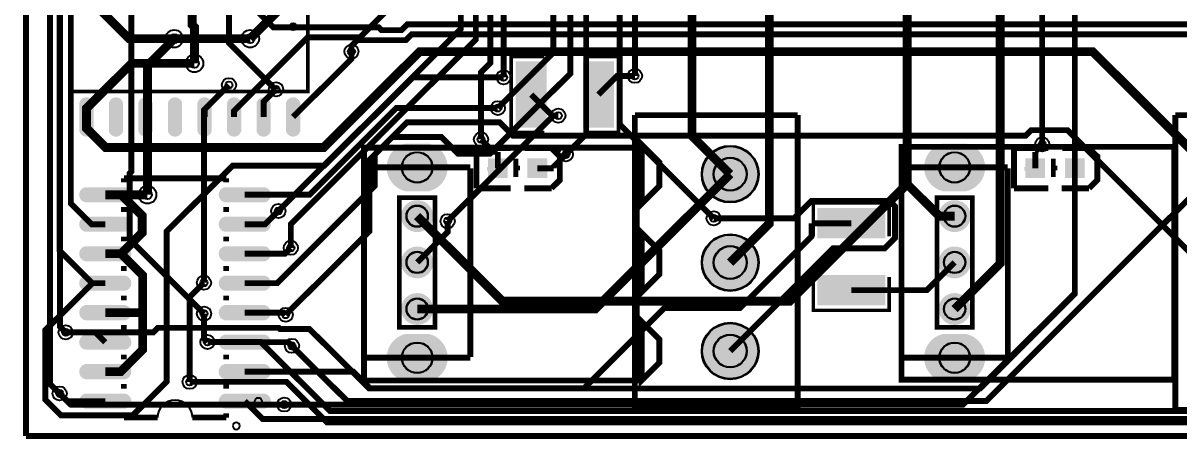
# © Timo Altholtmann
# Model space of a CAD drawing. Header units: millimetres. Extents: x -12.6 to 62.6, y -134.6 to -40.2.
# Drawn here: x -12.63 to 37.08, y -134.6 to -116.68 of the extents above; entities that cross this region are included whole.
import ezdxf

# ---------------------------------------------------------------- set-up
doc = ezdxf.new("R2010")
doc.units = ezdxf.units.MM
for name, color, linetype, true_color in [('BoardOutLine', 7, 'Continuous', 0xff00ff), ('BottomLayer', 7, 'Continuous', 0x0000ff), ('BottomSolderMaskLayer', 7, 'Continuous', 0xaa00ff), ('Document', 7, 'Continuous', 0xffffff), ('Hole', 7, 'Continuous', 0x222222), ('Multi-Layer', 7, 'Continuous', 0xc0c0c0), ('TopLayer', 7, 'Continuous', 0xff0000), ('TopPasteMaskLayer', 7, 'Continuous', 0x808080), ('TopSilkLayer', 7, 'Continuous', 0xffcc00), ('TopSolderMaskLayer', 7, 'Continuous', 0x800080)]:
    doc.layers.add(name, color=color, linetype=linetype, true_color=true_color)

msp = doc.modelspace()

# ---------------------------------------------------------------- hatches: boundary and pattern name
at = {"layer": 'BottomSolderMaskLayer'}
for points in [[(4.826475319617202, -121.87477774955556, -0.7853981633974483), (4.826475319617202, -123.92557785115577), (3.8095419524172485, -123.92557785115577, -0.7853981633974483), (3.8095419524172485, -121.87477774955556)], [(16.554635509271055, -123.1902463804928, 1), (19.005435610871256, -123.1902463804928, 1)], [(27.940521547709977, -121.87477774955556, -0.7853981633974483), (27.940521547709977, -123.92557785115577), (26.92358818050957, -123.92557785115577, -0.7853981633974483), (26.92358818050957, -121.87477774955556)], [(4.9933959867920406, -125.15610246890685, -0.7853981633974483), (3.6426212852426376, -125.15610246890685), (3.6426212852426376, -124.84440553210936, -0.7853981633974483), (4.9933959867920406, -124.84440553210936)], [(28.10744221488436, -125.15610246890697, -0.7853981633974483), (26.756667513334957, -125.15610246890697), (26.756667513334957, -124.84440553210925, -0.7853981633974483), (28.10744221488436, -124.84440553210925)], [(16.554635509271055, -127.00025400050811, 1), (19.005435610871256, -127.00025400050811, 1)], [(4.9933959867920406, -127.14949845569879, -0.7853981633974483), (3.6426212852426376, -127.14949845569879), (3.6426212852426376, -126.8378015189013, -0.7853981633974483), (4.9933959867920406, -126.8378015189013)], [(28.10744221488436, -127.1494984556989, -0.7853981633974483), (26.756667513334957, -127.1494984556989), (26.756667513334957, -126.83780151890119, -0.7853981633974483), (28.10744221488436, -126.83780151890119)], [(4.9933959867920406, -129.15610246890674, -0.7853981633974483), (3.6426212852426376, -129.15610246890674), (3.6426212852426376, -128.84440553210925, -0.7853981633974483), (4.9933959867920406, -128.84440553210925)], [(28.10744221488436, -129.15610246890685, -0.7853981633974483), (26.756667513334957, -129.15610246890685), (26.756667513334957, -128.84440553210914, -0.7853981633974483), (28.10744221488436, -128.84440553210914)], [(16.554635509271055, -130.8102616205233, 1), (19.005435610871256, -130.8102616205233, 1)], [(4.826475319617202, -130.07493014986034, -0.7853981633974483), (4.826475319617202, -132.12573025146054), (3.8095419524172485, -132.12573025146054, -0.7853981633974483), (3.8095419524172485, -130.07493014986034)], [(27.940521547709977, -130.07493014986034, -0.7853981633974483), (27.940521547709977, -132.12573025146054), (26.92358818050957, -132.12573025146054, -0.7853981633974483), (26.92358818050957, -130.07493014986034)]]:
    msp.add_hatch(color=256, dxfattribs=at).paths.add_polyline_path(points)
at = {"layer": 'Document'}
for points in [[(7.700457200914343, -122.66108712217442), (7.700457200914343, -123.32148844297694), (7.548056896113849, -123.32148844297694), (7.548056896113849, -122.66108712217442)], [(30.81450342900689, -122.66108712217442), (30.81450342900689, -123.32148844297694), (30.66210312420617, -123.32148844297694), (30.66210312420617, -122.66108712217442)], [(7.97561595123193, -123.03784607569219), (7.315214630429409, -123.03784607569219), (7.315214630429409, -122.88544577089169), (7.97561595123193, -122.88544577089169)], [(9.829362458724972, -122.98587757175528), (9.168961137922224, -122.98587757175528), (9.168961137922224, -122.83347726695467), (9.829362458724972, -122.83347726695467)], [(31.08966217932425, -123.03784607569219), (30.42926085852173, -123.03784607569219), (30.42926085852173, -122.88544577089169), (31.08966217932425, -122.88544577089169)], [(32.94340868681729, -122.98587757175528), (32.28300736601477, -122.98587757175528), (32.28300736601477, -122.83347726695467), (32.94340868681729, -122.83347726695467)]]:
    msp.add_hatch(color=256, dxfattribs=at).paths.add_polyline_path(points)
at = {"layer": 'Multi-Layer'}
for points in [[(4.818008636017339, -121.90017780035566, -0.7853981633974483), (4.818008636017339, -123.90017780035566), (3.818008636017339, -123.90017780035566, -0.7853981633974483), (3.818008636017339, -121.90017780035566)], [(16.580035560071156, -123.1902463804928, 1), (18.980035560071155, -123.1902463804928, 1)], [(27.93205486410966, -121.90017780035566, -0.7853981633974483), (27.93205486410966, -123.90017780035566), (26.93205486410966, -123.90017780035566, -0.7853981633974483), (26.93205486410966, -121.90017780035566)], [(4.967995935991939, -125.15024130048266, -0.7853981633974483), (3.668021336042739, -125.15024130048266), (3.668021336042739, -124.85026670053355, -0.7853981633974483), (4.967995935991939, -124.85026670053355)], [(28.08204216408426, -125.15024130048278, -0.7853981633974483), (26.78206756413506, -125.15024130048278), (26.78206756413506, -124.85026670053344, -0.7853981633974483), (28.08204216408426, -124.85026670053344)], [(16.580035560071156, -127.00025400050811, 1), (18.980035560071155, -127.00025400050811, 1)], [(4.967995935991939, -127.1436372872746, -0.7853981633974483), (3.668021336042739, -127.1436372872746), (3.668021336042739, -126.84366268732549, -0.7853981633974483), (4.967995935991939, -126.84366268732549)], [(28.08204216408426, -127.14363728727471, -0.7853981633974483), (26.78206756413506, -127.14363728727471), (26.78206756413506, -126.84366268732538, -0.7853981633974483), (28.08204216408426, -126.84366268732538)], [(4.967995935991939, -129.15024130048255, -0.7853981633974483), (3.668021336042739, -129.15024130048255), (3.668021336042739, -128.85026670053344, -0.7853981633974483), (4.967995935991939, -128.85026670053344)], [(28.08204216408426, -129.15024130048266, -0.7853981633974483), (26.78206756413506, -129.15024130048266), (26.78206756413506, -128.85026670053333, -0.7853981633974483), (28.08204216408426, -128.85026670053333)], [(16.580035560071156, -130.8102616205233, 1), (18.980035560071155, -130.8102616205233, 1)], [(4.818008636017339, -130.10033020066044, -0.7853981633974483), (4.818008636017339, -132.10033020066044), (3.818008636017339, -132.10033020066044, -0.7853981633974483), (3.818008636017339, -130.10033020066044)], [(27.93205486410966, -130.10033020066044, -0.7853981633974483), (27.93205486410966, -132.10033020066044), (26.93205486410966, -132.10033020066044, -0.7853981633974483), (26.93205486410966, -130.10033020066044)]]:
    msp.add_hatch(color=256, dxfattribs=at).paths.add_polyline_path(points)
at = {"layer": 'TopLayer'}
for points in [[(9.868021336042602, -121.16525273050547), (9.868021336042602, -118.35722631445276), (8.5854965709932, -118.35722631445276), (8.5854965709932, -121.16525273050547)], [(11.468021336042739, -121.16525273050547), (11.468021336042739, -118.35722631445276), (12.75054610109214, -118.35722631445276), (12.75054610109214, -121.16525273050547)], [(-9.62602235204471, -121.32123444246895, -0.7853981633974483), (-10.186017272034551, -121.32123444246895), (-10.186017272034551, -120.1362204724411, -0.7853981633974483), (-9.62602235204471, -120.1362204724411)], [(-8.356019812039644, -121.32123444246895, -0.7853981633974483), (-8.916014732029485, -121.32123444246895), (-8.916014732029485, -120.1362204724411, -0.7853981633974483), (-8.356019812039644, -120.1362204724411)], [(-7.086017272034578, -121.32123444246895, -0.7853981633974483), (-7.646012192024418, -121.32123444246895), (-7.646012192024418, -120.1362204724411, -0.7853981633974483), (-7.086017272034578, -120.1362204724411)], [(-5.816014732029398, -121.32123444246895, -0.7853981633974483), (-6.376009652019238, -121.32123444246895), (-6.376009652019238, -120.1362204724411, -0.7853981633974483), (-5.816014732029398, -120.1362204724411)], [(-4.546012192024332, -121.32123444246895, -0.7853981633974483), (-5.106007112014172, -121.32123444246895), (-5.106007112014172, -120.1362204724411, -0.7853981633974483), (-4.546012192024332, -120.1362204724411)], [(-3.2760096520192654, -121.32123444246895, -0.7853981633974483), (-3.836004572009106, -121.32123444246895), (-3.836004572009106, -120.1362204724411, -0.7853981633974483), (-3.2760096520192654, -120.1362204724411)], [(-2.006007112014199, -121.32123444246895, -0.7853981633974483), (-2.5660020320040395, -121.32123444246895), (-2.5660020320040395, -120.1362204724411, -0.7853981633974483), (-2.006007112014199, -120.1362204724411)], [(-0.736004572009133, -121.32123444246895, -0.7853981633974483), (-1.295999491998973, -121.32123444246895), (-1.295999491998973, -120.1362204724411, -0.7853981633974483), (-0.736004572009133, -120.1362204724411)], [(8.185115570231119, -122.5362458724918), (8.185115570231119, -123.33624587249176), (7.385115570231164, -123.33624587249176), (7.385115570231164, -122.5362458724918)], [(9.886918973837965, -122.5362458724918), (9.886918973837965, -123.33624587249176), (9.08691897383801, -123.33624587249176), (9.08691897383801, -122.5362458724918)], [(31.299161798323667, -122.5362458724918), (31.299161798323667, -123.33624587249176), (30.499161798323712, -123.33624587249176), (30.499161798323712, -122.5362458724918)], [(33.000965201930285, -122.5362458724918), (33.000965201930285, -123.33624587249176), (32.20096520193033, -123.33624587249176), (32.20096520193033, -122.5362458724918)], [(-8.295758191516256, -123.7792481584964, -0.7853981633974483), (-8.295758191516256, -124.3792481584964), (-9.895758191516393, -124.3792481584964, -0.7853981633974483), (-9.895758191516393, -123.7792481584964)], [(-2.29601219202425, -123.7792481584964, -0.7853981633974483), (-2.29601219202425, -124.3792481584964), (-3.8960121920243864, -124.3792481584964, -0.7853981633974483), (-3.8960121920243864, -123.7792481584964)], [(24.391059182118397, -125.94625349250703), (21.58303276606557, -125.94625349250703), (21.58303276606557, -124.66372872745751), (24.391059182118397, -124.66372872745751)], [(-8.295758191516256, -125.04925069850147, -0.7853981633974483), (-8.295758191516256, -125.64925069850146), (-9.895758191516393, -125.64925069850146, -0.7853981633974483), (-9.895758191516393, -125.04925069850147)], [(-2.29601219202425, -125.04925069850147, -0.7853981633974483), (-2.29601219202425, -125.64925069850146), (-3.8960121920243864, -125.64925069850146, -0.7853981633974483), (-3.8960121920243864, -125.04925069850147)], [(-8.295758191516256, -126.31925323850653, -0.7853981633974483), (-8.295758191516256, -126.91925323850653), (-9.895758191516393, -126.91925323850653, -0.7853981633974483), (-9.895758191516393, -126.31925323850653)], [(-2.29601219202425, -126.31925323850653, -0.7853981633974483), (-2.29601219202425, -126.91925323850653), (-3.8960121920243864, -126.91925323850653, -0.7853981633974483), (-3.8960121920243864, -126.31925323850653)], [(-8.295758191516256, -127.5892557785116, -0.7853981633974483), (-8.295758191516256, -128.1892557785116), (-9.895758191516393, -128.1892557785116, -0.7853981633974483), (-9.895758191516393, -127.5892557785116)], [(-2.29601219202425, -127.5892557785116, -0.7853981633974483), (-2.29601219202425, -128.1892557785116), (-3.8960121920243864, -128.1892557785116, -0.7853981633974483), (-3.8960121920243864, -127.5892557785116)], [(24.391059182118397, -127.54625349250705), (21.58303276606557, -127.54625349250705), (21.58303276606557, -128.82877825755656), (24.391059182118397, -128.82877825755656)], [(-8.295758191516256, -128.85925831851665, -0.7853981633974483), (-8.295758191516256, -129.45925831851667), (-9.895758191516393, -129.45925831851667, -0.7853981633974483), (-9.895758191516393, -128.85925831851665)], [(-2.29601219202425, -128.85925831851665, -0.7853981633974483), (-2.29601219202425, -129.45925831851667), (-3.8960121920243864, -129.45925831851667, -0.7853981633974483), (-3.8960121920243864, -128.85925831851665)], [(-8.295758191516256, -130.12926085852183, -0.7853981633974483), (-8.295758191516256, -130.72926085852185), (-9.895758191516393, -130.72926085852185, -0.7853981633974483), (-9.895758191516393, -130.12926085852183)], [(-2.29601219202425, -130.12926085852183, -0.7853981633974483), (-2.29601219202425, -130.72926085852185), (-3.8960121920243864, -130.72926085852185, -0.7853981633974483), (-3.8960121920243864, -130.12926085852183)], [(-8.295758191516256, -131.3992633985269, -0.7853981633974483), (-8.295758191516256, -131.99926339852692), (-9.895758191516393, -131.99926339852692, -0.7853981633974483), (-9.895758191516393, -131.3992633985269)], [(-2.29601219202425, -131.3992633985269, -0.7853981633974483), (-2.29601219202425, -131.99926339852692), (-3.8960121920243864, -131.99926339852692, -0.7853981633974483), (-3.8960121920243864, -131.3992633985269)], [(-8.295758191516256, -132.66926593853196, -0.7853981633974483), (-8.295758191516256, -133.269265938532), (-9.895758191516393, -133.269265938532, -0.7853981633974483), (-9.895758191516393, -132.66926593853196)], [(-2.29601219202425, -132.66926593853196, -0.7853981633974483), (-2.29601219202425, -133.269265938532), (-3.8960121920243864, -133.269265938532, -0.7853981633974483), (-3.8960121920243864, -132.66926593853196)]]:
    msp.add_hatch(color=256, dxfattribs=at).paths.add_polyline_path(points)
at = {"layer": 'TopPasteMaskLayer'}
for points in [[(9.868021336042602, -121.06525273050545), (9.868021336042602, -120.33860807721624), (9.768021336042693, -120.23860807721621), (9.531953263906644, -120.23860807721621), (9.431953263906507, -120.1386080772163), (9.431953263906507, -119.38387096774193), (9.531953263906644, -119.28387096774202), (9.768021336042693, -119.28387096774202), (9.868021336042602, -119.183870967742), (9.868021336042602, -118.45722631445278), (9.768021336042693, -118.35722631445276), (8.68549657099311, -118.35722631445276), (8.5854965709932, -118.45722631445278), (8.5854965709932, -121.06525273050545), (8.68549657099311, -121.16525273050547), (9.768021336042693, -121.16525273050547)], [(11.468021336042739, -121.06525273050545), (11.468021336042739, -120.33860807721624), (11.568021336042648, -120.23860807721621), (11.804089408178697, -120.23860807721621), (11.904089408178834, -120.1386080772163), (11.904089408178834, -119.38387096774193), (11.804089408178697, -119.28387096774202), (11.568021336042648, -119.28387096774202), (11.468021336042739, -119.183870967742), (11.468021336042739, -118.45722631445278), (11.568021336042648, -118.35722631445276), (12.650546101092232, -118.35722631445276), (12.75054610109214, -118.45722631445278), (12.75054610109214, -121.06525273050545), (12.650546101092232, -121.16525273050547), (11.568021336042648, -121.16525273050547)], [(-9.62602235204471, -121.32123444246895, -0.7853981633974483), (-10.186017272034551, -121.32123444246895), (-10.186017272034551, -120.1362204724411, -0.7853981633974483), (-9.62602235204471, -120.1362204724411)], [(-8.356019812039644, -121.32123444246895, -0.7853981633974483), (-8.916014732029485, -121.32123444246895), (-8.916014732029485, -120.1362204724411, -0.7853981633974483), (-8.356019812039644, -120.1362204724411)], [(-7.086017272034578, -121.32123444246895, -0.7853981633974483), (-7.646012192024418, -121.32123444246895), (-7.646012192024418, -120.1362204724411, -0.7853981633974483), (-7.086017272034578, -120.1362204724411)], [(-5.816014732029398, -121.32123444246895, -0.7853981633974483), (-6.376009652019238, -121.32123444246895), (-6.376009652019238, -120.1362204724411, -0.7853981633974483), (-5.816014732029398, -120.1362204724411)], [(-4.546012192024332, -121.32123444246895, -0.7853981633974483), (-5.106007112014172, -121.32123444246895), (-5.106007112014172, -120.1362204724411, -0.7853981633974483), (-4.546012192024332, -120.1362204724411)], [(-3.2760096520192654, -121.32123444246895, -0.7853981633974483), (-3.836004572009106, -121.32123444246895), (-3.836004572009106, -120.1362204724411, -0.7853981633974483), (-3.2760096520192654, -120.1362204724411)], [(-2.006007112014199, -121.32123444246895, -0.7853981633974483), (-2.5660020320040395, -121.32123444246895), (-2.5660020320040395, -120.1362204724411, -0.7853981633974483), (-2.006007112014199, -120.1362204724411)], [(-0.736004572009133, -121.32123444246895, -0.7853981633974483), (-1.295999491998973, -121.32123444246895), (-1.295999491998973, -120.1362204724411, -0.7853981633974483), (-0.736004572009133, -120.1362204724411)], [(8.185115570231119, -122.5362458724918), (8.185115570231119, -123.33624587249176), (7.385115570231164, -123.33624587249176), (7.385115570231164, -122.5362458724918)], [(9.886918973837965, -122.5362458724918), (9.886918973837965, -123.33624587249176), (9.08691897383801, -123.33624587249176), (9.08691897383801, -122.5362458724918)], [(31.299161798323667, -122.5362458724918), (31.299161798323667, -123.33624587249176), (30.499161798323712, -123.33624587249176), (30.499161798323712, -122.5362458724918)], [(33.000965201930285, -122.5362458724918), (33.000965201930285, -123.33624587249176), (32.20096520193033, -123.33624587249176), (32.20096520193033, -122.5362458724918)], [(-8.295758191516256, -123.7792481584964, -0.7853981633974483), (-8.295758191516256, -124.3792481584964), (-9.895758191516393, -124.3792481584964, -0.7853981633974483), (-9.895758191516393, -123.7792481584964)], [(-2.29601219202425, -123.7792481584964, -0.7853981633974483), (-2.29601219202425, -124.3792481584964), (-3.8960121920243864, -124.3792481584964, -0.7853981633974483), (-3.8960121920243864, -123.7792481584964)], [(24.29105918211826, -125.94625349250703), (23.564414528829275, -125.94625349250703), (23.46441452882914, -125.84625349250712), (23.46441452882914, -125.61018542037095), (23.36441452882923, -125.51018542037093), (22.60967741935474, -125.51018542037093), (22.50967741935483, -125.61018542037095), (22.50967741935483, -125.84625349250712), (22.409677419354693, -125.94625349250703), (21.683032766065708, -125.94625349250703), (21.58303276606557, -125.84625349250712), (21.58303276606557, -124.76372872745753), (21.683032766065708, -124.66372872745751), (24.29105918211826, -124.66372872745751), (24.391059182118397, -124.76372872745753), (24.391059182118397, -125.84625349250712)], [(-8.295758191516256, -125.04925069850147, -0.7853981633974483), (-8.295758191516256, -125.64925069850146), (-9.895758191516393, -125.64925069850146, -0.7853981633974483), (-9.895758191516393, -125.04925069850147)], [(-2.29601219202425, -125.04925069850147, -0.7853981633974483), (-2.29601219202425, -125.64925069850146), (-3.8960121920243864, -125.64925069850146, -0.7853981633974483), (-3.8960121920243864, -125.04925069850147)], [(-8.295758191516256, -126.31925323850653, -0.7853981633974483), (-8.295758191516256, -126.91925323850653), (-9.895758191516393, -126.91925323850653, -0.7853981633974483), (-9.895758191516393, -126.31925323850653)], [(-2.29601219202425, -126.31925323850653, -0.7853981633974483), (-2.29601219202425, -126.91925323850653), (-3.8960121920243864, -126.91925323850653, -0.7853981633974483), (-3.8960121920243864, -126.31925323850653)], [(-8.295758191516256, -127.5892557785116, -0.7853981633974483), (-8.295758191516256, -128.1892557785116), (-9.895758191516393, -128.1892557785116, -0.7853981633974483), (-9.895758191516393, -127.5892557785116)], [(-2.29601219202425, -127.5892557785116, -0.7853981633974483), (-2.29601219202425, -128.1892557785116), (-3.8960121920243864, -128.1892557785116, -0.7853981633974483), (-3.8960121920243864, -127.5892557785116)], [(24.29105918211826, -127.54625349250705), (23.564414528829275, -127.54625349250705), (23.46441452882914, -127.64625349250696), (23.46441452882914, -127.88232156464312), (23.36441452882923, -127.98232156464314), (22.60967741935474, -127.98232156464314), (22.50967741935483, -127.88232156464312), (22.50967741935483, -127.64625349250696), (22.409677419354693, -127.54625349250705), (21.683032766065708, -127.54625349250705), (21.58303276606557, -127.64625349250696), (21.58303276606557, -128.72877825755654), (21.683032766065708, -128.82877825755656), (24.29105918211826, -128.82877825755656), (24.391059182118397, -128.72877825755654), (24.391059182118397, -127.64625349250696)], [(-8.295758191516256, -128.85925831851665, -0.7853981633974483), (-8.295758191516256, -129.45925831851667), (-9.895758191516393, -129.45925831851667, -0.7853981633974483), (-9.895758191516393, -128.85925831851665)], [(-2.29601219202425, -128.85925831851665, -0.7853981633974483), (-2.29601219202425, -129.45925831851667), (-3.8960121920243864, -129.45925831851667, -0.7853981633974483), (-3.8960121920243864, -128.85925831851665)], [(-8.295758191516256, -130.12926085852183, -0.7853981633974483), (-8.295758191516256, -130.72926085852185), (-9.895758191516393, -130.72926085852185, -0.7853981633974483), (-9.895758191516393, -130.12926085852183)], [(-2.29601219202425, -130.12926085852183, -0.7853981633974483), (-2.29601219202425, -130.72926085852185), (-3.8960121920243864, -130.72926085852185, -0.7853981633974483), (-3.8960121920243864, -130.12926085852183)], [(-8.295758191516256, -131.3992633985269, -0.7853981633974483), (-8.295758191516256, -131.99926339852692), (-9.895758191516393, -131.99926339852692, -0.7853981633974483), (-9.895758191516393, -131.3992633985269)], [(-2.29601219202425, -131.3992633985269, -0.7853981633974483), (-2.29601219202425, -131.99926339852692), (-3.8960121920243864, -131.99926339852692, -0.7853981633974483), (-3.8960121920243864, -131.3992633985269)], [(-8.295758191516256, -132.66926593853196, -0.7853981633974483), (-8.295758191516256, -133.269265938532), (-9.895758191516393, -133.269265938532, -0.7853981633974483), (-9.895758191516393, -132.66926593853196)], [(-2.29601219202425, -132.66926593853196, -0.7853981633974483), (-2.29601219202425, -133.269265938532), (-3.8960121920243864, -133.269265938532, -0.7853981633974483), (-3.8960121920243864, -132.66926593853196)]]:
    msp.add_hatch(color=256, dxfattribs=at).paths.add_polyline_path(points)
at = {"layer": 'TopSolderMaskLayer'}
for points in [[(9.89341887163755, -121.19065301106423), (9.89341887163755, -118.331826033894), (8.560094004987832, -118.331826033894), (8.560094004987832, -121.19065301106423)], [(11.442623800447791, -121.19065301106423), (11.442623800447791, -118.331826033894), (12.77594866709751, -118.331826033894), (12.77594866709751, -121.19065301106423)], [(-9.60062230124461, -121.33848330303908, -0.7853981633974483), (-10.211417322834652, -121.33848330303908), (-10.211417322834652, -120.11897161187096, -0.7853981633974483), (-9.60062230124461, -120.11897161187096)], [(-8.330619761239543, -121.33848330303908, -0.7853981633974483), (-8.941414782829586, -121.33848330303908), (-8.941414782829586, -120.11897161187096, -0.7853981633974483), (-8.330619761239543, -120.11897161187096)], [(-7.060617221234477, -121.33848330303908, -0.7853981633974483), (-7.67141224282452, -121.33848330303908), (-7.67141224282452, -120.11897161187096, -0.7853981633974483), (-7.060617221234477, -120.11897161187096)], [(-5.790614681229297, -121.33848330303908, -0.7853981633974483), (-6.40140970281934, -121.33848330303908), (-6.40140970281934, -120.11897161187096, -0.7853981633974483), (-5.790614681229297, -120.11897161187096)], [(-4.52061214122423, -121.33848330303908, -0.7853981633974483), (-5.1314071628142734, -121.33848330303908), (-5.1314071628142734, -120.11897161187096, -0.7853981633974483), (-4.52061214122423, -120.11897161187096)], [(-3.250609601219164, -121.33848330303908, -0.7853981633974483), (-3.861404622809207, -121.33848330303908), (-3.861404622809207, -120.11897161187096, -0.7853981633974483), (-3.250609601219164, -120.11897161187096)], [(-1.9806070612140978, -121.33848330303908, -0.7853981633974483), (-2.591402082804141, -121.33848330303908), (-2.591402082804141, -120.11897161187096, -0.7853981633974483), (-1.9806070612140978, -120.11897161187096)], [(-0.7106045212090315, -121.33848330303908, -0.7853981633974483), (-1.3213995427990746, -121.33848330303908), (-1.3213995427990746, -120.11897161187096, -0.7853981633974483), (-0.7106045212090315, -120.11897161187096)], [(4.826475319617202, -121.87477774955556, -0.7853981633974483), (4.826475319617202, -123.92557785115577), (3.8095419524172485, -123.92557785115577, -0.7853981633974483), (3.8095419524172485, -121.87477774955556)], [(16.554635509271055, -123.1902463804928, 1), (19.005435610871256, -123.1902463804928, 1)], [(27.940521547709977, -121.87477774955556, -0.7853981633974483), (27.940521547709977, -123.92557785115577), (26.92358818050957, -123.92557785115577, -0.7853981633974483), (26.92358818050957, -121.87477774955556)], [(8.210515621031163, -122.51084582169176), (8.210515621031163, -123.3616459232918), (7.35971551943112, -123.3616459232918), (7.35971551943112, -122.51084582169176)], [(9.912319024638009, -122.51084582169176), (9.912319024638009, -123.3616459232918), (9.061518923037966, -123.3616459232918), (9.061518923037966, -122.51084582169176)], [(31.32456184912371, -122.51084582169176), (31.32456184912371, -123.3616459232918), (30.47376174752344, -123.3616459232918), (30.47376174752344, -122.51084582169176)], [(33.02636525273056, -122.51084582169176), (33.02636525273056, -123.3616459232918), (32.175565151130286, -123.3616459232918), (32.175565151130286, -122.51084582169176)], [(-8.228024722715986, -123.7538481076963, -0.7853981633974483), (-8.228024722715986, -124.4046482092965), (-9.963491660316777, -124.4046482092965, -0.7853981633974483), (-9.963491660316777, -123.7538481076963)], [(-2.22827872322398, -123.7538481076963, -0.7853981633974483), (-2.22827872322398, -124.4046482092965), (-3.9637456608246566, -124.4046482092965, -0.7853981633974483), (-3.9637456608246566, -123.7538481076963)], [(4.9933959867920406, -125.15610246890685, -0.7853981633974483), (3.6426212852426376, -125.15610246890685), (3.6426212852426376, -124.84440553210936, -0.7853981633974483), (4.9933959867920406, -124.84440553210936)], [(24.44667137422539, -125.95785354827126), (21.52742057395858, -125.95785354827126), (21.52742057395858, -124.65212637410662), (24.44667137422539, -124.65212637410662)], [(28.10744221488436, -125.15610246890697, -0.7853981633974483), (26.756667513334957, -125.15610246890697), (26.756667513334957, -124.84440553210925, -0.7853981633974483), (28.10744221488436, -124.84440553210925)], [(-8.228024722715986, -125.02385064770137, -0.7853981633974483), (-8.228024722715986, -125.67465074930156), (-9.963491660316777, -125.67465074930156, -0.7853981633974483), (-9.963491660316777, -125.02385064770137)], [(-2.22827872322398, -125.02385064770137, -0.7853981633974483), (-2.22827872322398, -125.67465074930156), (-3.9637456608246566, -125.67465074930156, -0.7853981633974483), (-3.9637456608246566, -125.02385064770137)], [(16.554635509271055, -127.00025400050811, 1), (19.005435610871256, -127.00025400050811, 1)], [(-8.228024722715986, -126.29385318770643, -0.7853981633974483), (-8.228024722715986, -126.94465328930663), (-9.963491660316777, -126.94465328930663, -0.7853981633974483), (-9.963491660316777, -126.29385318770643)], [(-2.22827872322398, -126.29385318770643, -0.7853981633974483), (-2.22827872322398, -126.94465328930663), (-3.9637456608246566, -126.94465328930663, -0.7853981633974483), (-3.9637456608246566, -126.29385318770643)], [(4.9933959867920406, -127.14949845569879, -0.7853981633974483), (3.6426212852426376, -127.14949845569879), (3.6426212852426376, -126.8378015189013, -0.7853981633974483), (4.9933959867920406, -126.8378015189013)], [(28.10744221488436, -127.1494984556989, -0.7853981633974483), (26.756667513334957, -127.1494984556989), (26.756667513334957, -126.83780151890119, -0.7853981633974483), (28.10744221488436, -126.83780151890119)], [(-8.228024722715986, -127.5638557277115, -0.7853981633974483), (-8.228024722715986, -128.2146558293117), (-9.963491660316777, -128.2146558293117, -0.7853981633974483), (-9.963491660316777, -127.5638557277115)], [(-2.22827872322398, -127.5638557277115, -0.7853981633974483), (-2.22827872322398, -128.2146558293117), (-3.9637456608246566, -128.2146558293117, -0.7853981633974483), (-3.9637456608246566, -127.5638557277115)], [(24.44667137422539, -127.53465343674281), (21.52742057395858, -127.53465343674281), (21.52742057395858, -128.84038061090757), (24.44667137422539, -128.84038061090757)], [(4.9933959867920406, -129.15610246890674, -0.7853981633974483), (3.6426212852426376, -129.15610246890674), (3.6426212852426376, -128.84440553210925, -0.7853981633974483), (4.9933959867920406, -128.84440553210925)], [(28.10744221488436, -129.15610246890685, -0.7853981633974483), (26.756667513334957, -129.15610246890685), (26.756667513334957, -128.84440553210914, -0.7853981633974483), (28.10744221488436, -128.84440553210914)], [(-8.228024722715986, -128.83385826771655, -0.7853981633974483), (-8.228024722715986, -129.48465836931678), (-9.963491660316777, -129.48465836931678, -0.7853981633974483), (-9.963491660316777, -128.83385826771655)], [(-2.22827872322398, -128.83385826771655, -0.7853981633974483), (-2.22827872322398, -129.48465836931678), (-3.9637456608246566, -129.48465836931678, -0.7853981633974483), (-3.9637456608246566, -128.83385826771655)], [(16.554635509271055, -130.8102616205233, 1), (19.005435610871256, -130.8102616205233, 1)], [(-8.228024722715986, -130.10386080772173, -0.7853981633974483), (-8.228024722715986, -130.75466090932196), (-9.963491660316777, -130.75466090932196, -0.7853981633974483), (-9.963491660316777, -130.10386080772173)], [(-2.22827872322398, -130.10386080772173, -0.7853981633974483), (-2.22827872322398, -130.75466090932196), (-3.9637456608246566, -130.75466090932196, -0.7853981633974483), (-3.9637456608246566, -130.10386080772173)], [(4.826475319617202, -130.07493014986034, -0.7853981633974483), (4.826475319617202, -132.12573025146054), (3.8095419524172485, -132.12573025146054, -0.7853981633974483), (3.8095419524172485, -130.07493014986034)], [(27.940521547709977, -130.07493014986034, -0.7853981633974483), (27.940521547709977, -132.12573025146054), (26.92358818050957, -132.12573025146054, -0.7853981633974483), (26.92358818050957, -130.07493014986034)], [(-8.228024722715986, -131.3738633477268, -0.7853981633974483), (-8.228024722715986, -132.02466344932702), (-9.963491660316777, -132.02466344932702, -0.7853981633974483), (-9.963491660316777, -131.3738633477268)], [(-2.22827872322398, -131.3738633477268, -0.7853981633974483), (-2.22827872322398, -132.02466344932702), (-3.9637456608246566, -132.02466344932702, -0.7853981633974483), (-3.9637456608246566, -131.3738633477268)], [(-8.228024722715986, -132.64386588773186, -0.7853981633974483), (-8.228024722715986, -133.2946659893321), (-9.963491660316777, -133.2946659893321, -0.7853981633974483), (-9.963491660316777, -132.64386588773186)], [(-2.22827872322398, -132.64386588773186, -0.7853981633974483), (-2.22827872322398, -133.2946659893321), (-3.9637456608246566, -133.2946659893321, -0.7853981633974483), (-3.9637456608246566, -132.64386588773186)]]:
    msp.add_hatch(color=256, dxfattribs=at).paths.add_polyline_path(points)

# ---------------------------------------------------------------- linework, layer by layer
at = {"layer": 'BoardOutLine', "const_width": 0.25400050800101603}
for points in [[(-12.501905003809952, -66.96913893827787), (-12.501905003809952, -134.46913893827798)], [(-12.501905003809952, -134.46913893827798), (62.49809499619005, -134.46913893827798)]]:
    msp.add_lwpolyline(points, dxfattribs=at)
at = {"layer": 'BottomLayer'}
for points, const_width in [([(-0.5374650749300827, -79.37071374142761), (-0.675641351282593, -79.2325374650751), (-0.675641351282593, -71.94577089154188), (3.177800355600766, -68.09232918465841), (5.593599187198379, -68.09232918465841), (13.765811531623058, -76.26454152908309), (13.765811531623058, -92.58534417068836), (13.506985013970052, -92.84417068834148), (13.506985013970052, -100.96990093980196), (13.682499364998648, -101.14541529083067), (13.682499364998648, -118.9587249174499)], 0.25400050800101603), ([(-0.010414020828079629, -77.87592075184148), (-0.010414020828079629, -72.00419100838212), (3.3510287020574197, -68.64274828549674), (5.504953009905876, -68.64274828549674), (13.332232664465437, -76.47002794005596), (13.332232664465437, -91.49796799593605), (13.048260096520153, -91.78194056388122), (13.048260096520153, -101.12433324866652), (13.190246380492681, -101.26631953263916), (13.190246380492681, -113.83934467868949), (13.029718059436163, -113.99987299974612), (13.029718059436163, -121.05524511049032), (17.0695961391923, -125.09512319024645)], 0.25400050800101603), ([(-8.128016256032538, -74.93002286004571), (-4.013208026416123, -79.04483108966224), (-4.013208026416123, -91.54546609093222), (-3.784099568199167, -91.77457454914918), (-3.784099568199167, -104.98971297942603), (-5.357378714757488, -106.56299212598435), (-5.357378714757488, -116.76263652527314), (-5.261112522225062, -116.85890271780545), (-5.261112522225062, -118.41821183642378)], 0.38100076200152405), ([(10.713995427990994, -122.3432816865635), (11.584709169418375, -121.472567945136), (11.584709169418375, -86.20180340360685), (9.564897129794417, -84.18199136398277), (8.082804165608422, -84.18199136398277)], 0.25400050800101603), ([(-9.19481838963668, -91.84645669291342), (-11.477012954025895, -94.12865125730252), (-11.477012954025895, -132.22009144018296), (-11.058674117348232, -132.63843027686073)], 0.25400050800101603), ([(10.591313182626436, -92.76517653035307), (10.591313182626436, -101.49288798577595), (8.035560071120244, -104.04864109728237), (8.035560071120244, -119.02019304038618)], 0.25400050800101603), ([(-1.6527813055625984, -124.77990855981716), (6.1955803911607745, -116.93154686309379), (6.1955803911607745, -100.26352552705112), (9.306324612649178, -97.1527813055626), (9.306324612649178, -93.71564643129295)], 0.25400050800101603), ([(-9.19481838963668, -94.38646177292355), (-11.043180086360167, -96.23482346964693), (-11.043180086360167, -129.7598425196851), (-10.79679959359919, -130.00622301244607)], 0.25400050800101603), ([(-1.7526035052070483, -119.53505207010426), (-1.7526035052070483, -119.53479806959615), (-1.7843535687071608, -119.53479806959615), (-3.7767335534671247, -117.5424180848363), (-3.7767335534671247, -107.87033274066562), (1.1313182626365688, -102.96228092456192)], 0.25400050800101603), ([(31.19837439674893, -121.90944881889766), (31.19837439674893, -105.47840995681997), (33.81711963423936, -102.85966471932954)], 0.25400050800101603), ([(6.830581661163251, -104.15176530353074), (7.467106934213916, -104.78829057658118), (7.467106934213916, -118.39509779019568), (7.063500127000225, -118.79870459740926), (7.063500127000225, -121.69151638303276)], 0.25400050800101603), ([(17.780035560071155, -105.57950215900439), (16.135128270256473, -107.22440944881896), (16.135128270256473, -121.54521209042423), (17.780035560071155, -123.1901193802388)], 0.38100076200152405), ([(-10.79679959359919, -130.00622301244607), (-10.793751587503152, -130.0092710185421), (-7.039624079248142, -130.0092710185421), (-6.842519685039292, -129.81216662433326), (-1.6347472694945964, -129.81216662433326), (-1.588519177038279, -129.85839471678946), (-0.31623063246127003, -129.85839471678946), (2.2481584963170462, -132.42278384556778), (28.524511049022294, -132.42278384556778), (32.60096520193042, -128.34632969265942), (32.60096520193042, -106.18249936499876)], 0.25400050800101603), ([(7.785877571755009, -120.34556769113544), (10.177038354076785, -117.9544069088139), (10.177038354076785, -107.0049530099061), (10.699771399542897, -106.48221996443999)], 0.25400050800101603), ([(-1.1163322326644902, -126.36512573025152), (-1.1163322326644902, -125.34378968757949), (6.842011684023419, -117.38544577089158), (6.842011684023419, -106.72098044196093)], 0.25400050800101603), ([(27.43205486410966, -107.38950977901959), (25.386842773685657, -109.43472186944382), (25.386842773685657, -123.61658623317248)], 0.38100076200152405), ([(17.780035560071155, -109.38950977901959), (19.46304292608602, -111.07251714503434), (19.46304292608602, -125.31711963423936), (17.780035560071155, -127.000127000254)], 0.38100076200152405), ([(-6.654813309626547, -109.62649225298458), (-7.97586995173981, -110.94754889509784), (-7.97586995173981, -123.08420116840239), (-8.044196088392141, -123.15252730505472), (-8.044196088392141, -126.00469900939811), (-4.848361696723373, -129.20053340106688)], 0.25400050800101603), ([(-2.8641097282194323, -117.3569977139955), (2.3624587249174738, -112.13042926085859), (2.3624587249174738, -111.38950977901959)], 0.38100076200152405), ([(27.65684531369061, -111.16471932943864), (29.392430784861517, -112.90030480060966), (29.392430784861517, -127.03975107950214), (27.43205486410966, -129.0001270002541)], 0.38100076200152405), ([(-1.0680721361442238, -130.58661417322833), (1.3070866141732722, -132.96177292354594), (28.790957581915336, -132.96177292354594), (41.02108204216415, -120.73164846329689), (41.02108204216415, -113.19951739903479)], 0.25400050800101603), ([(-1.3352806705613602, -129.24701549403107), (2.2621285242570366, -125.64960629921268), (2.2621285242570366, -122.57874015748041), (3.2479044958090526, -121.5929641859284), (5.358394716789462, -121.5929641859284), (6.078740157480297, -122.31330962661934), (7.448056896113712, -122.31330962661934), (10.902717805435714, -118.85864871729746), (10.902717805435714, -115.69304038608084)], 0.25400050800101603), ([(1.492252984505967, -117.90919481838978), (1.492252984505967, -117.66103632207273), (3.211328422656834, -115.94196088392175)], 0.25400050800101603), ([(-6.127254254508557, -117.3569977139955), (-7.281940563881108, -118.51168402336816), (-7.281940563881108, -124.0791211582424)], 0.38100076200152405), ([(-4.852679705359378, -127.86982473964952), (-4.852679705359378, -120.43141986283979), (-3.775463550927043, -119.35420370840745)], 0.25400050800101603), ([(10.386842773685657, -120.67043434086872), (10.173482346964647, -120.67043434086872), (5.628397256794642, -125.21551943103896)], 0.25400050800101603), ([(4.318008636017339, -125.00012700025411), (7.978917957835847, -128.66103632207273), (20.34239268478541, -128.66103632207273), (25.386842773685657, -123.61658623317248)], 0.38100076200152405), ([(25.386842773685657, -123.61658623317248), (26.77038354076717, -125.00012700025411), (27.43205486410966, -125.00012700025411)], 0.38100076200152405), ([(-4.698247396494708, -130.42354584709176), (-2.4056388112776403, -130.42354584709176), (0.5664211328422653, -133.39560579121166), (40.68199136398266, -133.39560579121166), (47.72517145034294, -126.3524257048515)], 0.25400050800101603), ([(-5.466344932689935, -132.13855727711461), (-1.3045466090932223, -132.13855727711461), (0.4432308864617198, -133.88633477266956), (40.99187198374398, -133.88633477266956), (47.89789179578361, -126.98031496062993), (58.92811785623576, -126.98031496062993)], 0.25400050800101603), ([(-11.058674117348232, -132.63843027686073), (-10.581407162814344, -133.11569723139462), (-1.3962407924815352, -133.11569723139462)], 0.25400050800101603)]:
    msp.add_lwpolyline(points, dxfattribs=dict(at, const_width=const_width))
at = {"layer": 'BottomSolderMaskLayer'}
for centre, radius in [((4.318008636017339, -122.90017780035566), 0.6610196037596378), ((17.780035560071155, -123.1902463804928), 1.2254000508001017), ((27.43205486410966, -122.90017780035566), 0.6610196037596378), ((17.780035560071155, -123.1902463804928), 0.7148166963000593), ((4.318008636017339, -125.00025400050811), 0.4643010854842158), ((27.43205486410966, -125.00025400050811), 0.4643010854842158), ((17.780035560071155, -127.00025400050811), 1.2254000508001017), ((4.318008636017339, -126.99364998730005), 0.4643010854842158), ((17.780035560071155, -127.00025400050811), 0.7148166963000593), ((27.43205486410966, -126.99364998730005), 0.4643010854842158), ((4.318008636017339, -129.000254000508), 0.4643010854842158), ((27.43205486410966, -129.000254000508), 0.4643010854842158), ((17.780035560071155, -130.8102616205233), 1.2254000508001017), ((17.780035560071155, -130.8102616205233), 0.7148166963000593), ((4.318008636017339, -131.10033020066044), 0.6610196037596378), ((27.43205486410966, -131.10033020066044), 0.6610196037596378)]:
    msp.add_circle(centre, radius, dxfattribs=at)
at = {"layer": 'Document'}
msp.add_circle((-2.514351028701981, -132.96926593853198), 0.15011430022860048, dxfattribs=at)
at = {"layer": 'Hole'}
for centre, radius in [((-6.127254254508557, -117.3571247142495), 0.19050038100076203), ((-2.8641097282194323, -117.3571247142495), 0.19050038100076203), ((1.492252984505967, -117.90932181864366), 0.15240030480060962), ((-5.261112522225062, -118.41833883667778), 0.19050038100076203), ((-3.775463550927043, -119.35433070866156), 0.15240030480060962), ((8.035560071120244, -119.02032004064017), 0.15240030480060962), ((13.682499364998648, -118.9588519177039), 0.15240030480060962), ((-1.7526035052070483, -119.53517907035825), 0.15240030480060962), ((7.785877571755009, -120.34569469138944), 0.15240030480060962), ((10.386842773685657, -120.67056134112272), 0.15240030480060962), ((7.063500127000225, -121.69164338328676), 0.15240030480060962), ((31.19837439674893, -121.90957581915177), 0.15240030480060962), ((10.713995427990994, -122.3434086868175), 0.15240030480060962), ((-7.281940563881108, -124.0792481584964), 0.19050038100076203), ((-1.6527813055625984, -124.78003556007116), 0.15240030480060962), ((5.628397256794642, -125.21564643129295), 0.15240030480060962), ((17.0695961391923, -125.09525019050045), 0.15240030480060962), ((-1.1163322326644902, -126.36525273050552), 0.15240030480060962), ((-4.852679705359378, -127.86995173990351), 0.15240030480060962), ((-4.848361696723373, -129.20066040132087), 0.15240030480060962), ((-1.3352806705613602, -129.24714249428507), 0.15240030480060962), ((-10.79679959359919, -130.00635001270007), 0.15240030480060962), ((-4.698247396494708, -130.42367284734576), 0.15240030480060962), ((-1.0680721361442238, -130.58674117348244), 0.15240030480060962), ((-5.466344932689935, -132.1386842773686), 0.15240030480060962), ((-11.058674117348232, -132.63855727711461), 0.15240030480060962), ((-1.3962407924815352, -133.11582423164862), 0.15240030480060962)]:
    msp.add_circle(centre, radius, dxfattribs=at)
at = {"layer": 'Multi-Layer'}
for centre, radius in [((-6.127254254508557, -117.3571247142495), 0.38100076200152405), ((-2.8641097282194323, -117.3571247142495), 0.38100076200152405), ((1.492252984505967, -117.90932181864366), 0.30480060960121924), ((-5.261112522225062, -118.41833883667778), 0.38100076200152405), ((8.035560071120244, -119.02032004064017), 0.30480060960121924), ((13.682499364998648, -118.9588519177039), 0.30480060960121924), ((-3.775463550927043, -119.35433070866156), 0.30480060960121924), ((-1.7526035052070483, -119.53517907035825), 0.30480060960121924), ((7.785877571755009, -120.34569469138944), 0.30480060960121924), ((10.386842773685657, -120.67056134112272), 0.30480060960121924), ((7.063500127000225, -121.69164338328676), 0.30480060960121924), ((31.19837439674893, -121.90957581915177), 0.30480060960121924), ((4.318008636017339, -122.90017780035566), 0.6500127000254001), ((10.713995427990994, -122.3434086868175), 0.30480060960121924), ((17.780035560071155, -123.1902463804928), 1.2000000000000002), ((27.43205486410966, -122.90017780035566), 0.6500127000254001), ((17.780035560071155, -123.1902463804928), 0.7000000000000001), ((-7.281940563881108, -124.0792481584964), 0.38100076200152405), ((-1.6527813055625984, -124.78003556007116), 0.30480060960121924), ((4.318008636017339, -125.00025400050811), 0.4500127000254001), ((27.43205486410966, -125.00025400050811), 0.4500127000254001), ((5.628397256794642, -125.21564643129295), 0.30480060960121924), ((17.0695961391923, -125.09525019050045), 0.30480060960121924), ((-1.1163322326644902, -126.36525273050552), 0.30480060960121924), ((17.780035560071155, -127.00025400050811), 1.2000000000000002), ((4.318008636017339, -126.99364998730005), 0.4500127000254001), ((17.780035560071155, -127.00025400050811), 0.7000000000000001), ((27.43205486410966, -126.99364998730005), 0.4500127000254001), ((-4.852679705359378, -127.86995173990351), 0.30480060960121924), ((4.318008636017339, -129.000254000508), 0.4500127000254001), ((27.43205486410966, -129.000254000508), 0.4500127000254001), ((-4.848361696723373, -129.20066040132087), 0.30480060960121924), ((-1.3352806705613602, -129.24714249428507), 0.30480060960121924), ((-10.79679959359919, -130.00635001270007), 0.30480060960121924), ((17.780035560071155, -130.8102616205233), 1.2000000000000002), ((-4.698247396494708, -130.42367284734576), 0.30480060960121924), ((17.780035560071155, -130.8102616205233), 0.7000000000000001), ((-1.0680721361442238, -130.58674117348244), 0.30480060960121924), ((4.318008636017339, -131.10033020066044), 0.6500127000254001), ((27.43205486410966, -131.10033020066044), 0.6500127000254001), ((-5.466344932689935, -132.1386842773686), 0.30480060960121924), ((-11.058674117348232, -132.63855727711461), 0.30480060960121924), ((-1.3962407924815352, -133.11582423164862), 0.30480060960121924)]:
    msp.add_circle(centre, radius, dxfattribs=at)
at = {"layer": 'TopLayer'}
for points, const_width in [([(-9.65151130302263, -127.8891287782576), (-11.058166116332245, -126.48247396494799), (-11.058166116332245, -99.1667513335027), (-9.19481838963668, -97.30340360680736), (-9.19481838963668, -96.92646685293369)], 0.25400050800101603), ([(-9.095758191516325, -125.34912369824747), (-9.67792735585465, -125.34912369824747), (-10.578105156210313, -124.44894589789192), (-10.578105156210313, -100.84975869951757), (-9.19481838963668, -99.46647193294393)], 0.25400050800101603), ([(-3.5560071120141856, -120.72860045720097), (-3.5560071120141856, -120.46672593345193), (-0.3870967741935374, -117.29781559563128), (1.7457454914909931, -117.29781559563128), (1.8684277368555513, -117.42049784099584), (3.8239776479551892, -117.42049784099584), (4.072898145796216, -117.17157734315481), (51.12623825247647, -117.17157734315481), (58.92811785623576, -109.36969773939552)], 0.25400050800101603), ([(-3.5560071120141856, -114.98361696723407), (-3.5560071120141856, -115.18326136652286), (-1.8750317500634992, -116.86423672847354), (2.6558293116586356, -116.86423672847354), (2.77851155702308, -116.98691897383799), (3.644399288798695, -116.98691897383799), (3.893319786639495, -116.73799847599696), (44.04318008636028, -116.73799847599696), (47.68199136398289, -113.09918719837447)], 0.25400050800101603), ([(-9.90601981203963, -114.98361696723407), (-9.90601981203963, -115.52133604267215), (-8.07035814071628, -117.3569977139955), (-6.127254254508557, -117.3569977139955)], 0.38100076200152405), ([(-6.127254254508557, -117.3569977139955), (-2.8641097282194323, -117.3569977139955)], 0.38100076200152405), ([(-9.90601981203963, -120.72860045720097), (-9.90601981203963, -121.21704343408692), (-9.077216154432335, -122.04584709169421), (0.2923545847091873, -122.04584709169421), (4.425958851917812, -117.9122428244857), (33.36703073406147, -117.9122428244857), (40.61899923799865, -125.16421132842265), (45.001016002031974, -125.16421132842265), (50.627127254254674, -130.79032258064524), (58.92811785623576, -130.79032258064524)], 0.38100076200152405), ([(-1.016002032004053, -120.72860045720097), (1.492252984505967, -118.22034544069095), (1.492252984505967, -117.90919481838978)], 0.25400050800101603), ([(-9.90601981203963, -120.72860045720097), (-9.90601981203963, -120.36106172212351), (-7.963169926339901, -118.41821183642378), (-5.261112522225062, -118.41821183642378)], 0.38100076200152405), ([(-9.65151130302263, -127.8891287782576), (-11.670307340614613, -129.9079248158498), (-11.670307340614613, -132.90411480822968), (-10.998475996951925, -133.57594615189237), (-7.906527813055618, -133.57594615189237), (-6.457962915925918, -132.12738125476255), (-6.457962915925918, -125.6623063246127), (-3.6179832359664488, -122.82232664465334), (0.33223266446532307, -122.82232664465334), (4.134366268732492, -119.02019304038618), (8.035560071120244, -119.02019304038618)], 0.25400050800101603), ([(-4.826009652019252, -120.72860045720097), (-4.826009652019252, -120.40474980949966), (-3.775463550927043, -119.35420370840745)], 0.25400050800101603), ([(12.109220218440441, -119.76111252222506), (12.911607823215718, -118.9587249174499), (13.682499364998648, -118.9587249174499)], 0.25400050800101603), ([(-2.2860045720091193, -120.72860045720097), (-2.2860045720091193, -120.06845313690633), (-1.7526035052070483, -119.53505207010426)], 0.25400050800101603), ([(10.386842773685657, -120.67043434086872), (10.136144272288448, -120.67043434086872), (9.2268224536449, -119.76111252222506)], 0.25400050800101603), ([(-3.096012192024318, -124.0791211582424), (-0.31089662179329025, -124.0791211582424), (3.422656845313668, -120.34556769113544), (7.785877571755009, -120.34556769113544)], 0.25400050800101603), ([(-3.096012192024318, -127.8891287782576), (-1.704343408686782, -127.8891287782576), (2.4919989839979735, -123.69278638557284), (2.4919989839979735, -122.34861569723137), (3.88366776733551, -120.95694691389394), (7.857505715011484, -120.95694691389394), (8.431038862077685, -121.53048006096014), (30.493014986030175, -121.53048006096014), (30.725425450850935, -121.29806959613927), (32.28524257048525, -121.29806959613927), (39.649987299974555, -128.6628143256288), (41.65811531623058, -128.6628143256288), (42.784353568707274, -127.53657607315222)], 0.25400050800101603), ([(7.785115570231255, -122.23101346202702), (7.60299720599437, -122.23101346202702), (7.063500127000225, -121.69151638303276)], 0.25400050800101603), ([(7.785115570231255, -122.93611887223778), (7.785115570231255, -122.23101346202702)], 0.25400050800101603), ([(10.713995427990994, -122.3432816865635), (10.192024384048864, -122.86525273050552), (10.192024384048864, -122.93611887223778)], 0.25400050800101603), ([(30.899161798323576, -122.23101346202702), (31.19837439674893, -121.9318008636019), (31.19837439674893, -121.90944881889766)], 0.25400050800101603), ([(30.899161798323576, -122.93611887223778), (30.899161798323576, -122.23101346202702)], 0.25400050800101603), ([(-1.3962407924815352, -133.11569723139462), (27.799085598171132, -133.11569723139462), (32.60096520193042, -128.31381762763533), (32.60096520193042, -122.93611887223778)], 0.25400050800101603), ([(4.318008636017339, -129.0001270002541), (11.970027940055843, -129.0001270002541), (17.780035560071155, -123.1901193802388)], 0.38100076200152405), ([(9.486918973837874, -122.93611887223778), (10.192024384048864, -122.93611887223778)], 0.25400050800101603), ([(-9.095758191516325, -124.0791211582424), (-8.75158750317496, -124.0791211582424)], 0.38100076200152405), ([(-8.75158750317496, -124.0791211582424), (-8.40767081534159, -124.0791211582424), (-7.507747015494033, -124.97904495808996), (-7.507747015494033, -125.7087884175769), (-8.418084836169669, -126.61912623825253)], 0.38100076200152405), ([(-8.75158750317496, -124.0791211582424), (-7.281940563881108, -124.0791211582424)], 0.38100076200152405), ([(17.780035560071155, -130.8101346202693), (22.202184404368836, -126.38798577597163), (24.41503683007386, -126.38798577597163), (24.863347726695338, -125.93967487934992), (24.863347726695338, -124.56756413512835), (24.63449326898649, -124.33870967741939), (21.276860553721008, -124.33870967741939), (20.52044704089394, -125.09512319024645), (17.0695961391923, -125.09512319024645)], 0.25400050800101603), ([(-3.096012192024318, -125.34912369824747), (-2.221996443992907, -125.34912369824747), (-1.6527813055625984, -124.77990855981716)], 0.25400050800101603), ([(-3.096012192024318, -131.6991363982728), (1.5720091440182387, -131.6991363982728), (2.280924561849133, -132.4080518161037), (11.49479298958613, -132.4080518161037), (14.944881889763792, -128.95796291592592), (18.198374396748704, -128.95796291592592), (21.277876555752982, -125.87846075692164), (21.277876555752982, -125.30492760985521)], 0.25400050800101603), ([(4.318008636017339, -126.99352298704605), (5.628397256794642, -125.68313436626875), (5.628397256794642, -125.21551943103896)], 0.25400050800101603), ([(22.98704597409187, -125.30492760985521), (21.277876555752982, -125.30492760985521)], 0.25400050800101603), ([(-3.096012192024318, -126.61912623825253), (-1.3703327406655035, -126.61912623825253), (-1.1163322326644902, -126.36512573025152)], 0.25400050800101603), ([(-8.418084836169669, -126.61912623825253), (-9.095758191516325, -126.61912623825253)], 0.38100076200152405), ([(-8.418084836169669, -126.61912623825253), (-7.488442976885949, -127.54876809753637), (-7.488442976885949, -129.15913131826267)], 0.38100076200152405), ([(27.43205486410966, -126.99352298704605), (26.238252476505068, -128.18732537465075), (22.98704597409187, -128.18732537465075)], 0.25400050800101603), ([(-9.095758191516325, -127.8891287782576), (-9.65151130302263, -127.8891287782576)], 0.25400050800101603), ([(-4.852679705359378, -127.86982473964952), (-5.466344932689935, -128.48348996697996), (-5.466344932689935, -132.13855727711461)], 0.25400050800101603), ([(-7.488442976885949, -129.15913131826267), (-9.095758191516325, -129.15913131826267)], 0.38100076200152405), ([(-7.488442976885949, -129.15913131826267), (-7.488442976885949, -130.75171450342907), (-8.435864871729677, -131.6991363982728), (-9.095758191516325, -131.6991363982728)], 0.38100076200152405), ([(-4.698247396494708, -130.42354584709176), (-4.848361696723373, -130.2734315468632), (-4.848361696723373, -129.20053340106688)], 0.25400050800101603), ([(-3.096012192024318, -129.15913131826267), (-1.4231648463296551, -129.15913131826267), (-1.3352806705613602, -129.24701549403107)], 0.25400050800101603), ([(-10.79679959359919, -130.00622301244607), (-9.518669037337986, -130.00622301244607), (-9.095758191516325, -130.42913385826773)], 0.25400050800101603), ([(-3.096012192024318, -130.42913385826773), (-1.225552451104818, -130.42913385826773), (-1.0680721361442238, -130.58661417322833)], 0.25400050800101603), ([(-3.096012192024318, -132.96913893827787), (-2.325882651765369, -133.73926847853704), (38.09194818389642, -133.73926847853704), (41.02108204216415, -130.8101346202693)], 0.25400050800101603), ([(-9.095758191516325, -132.96913893827787), (-10.727965455930871, -132.96913893827787), (-11.058674117348232, -132.63843027686073)], 0.25400050800101603)]:
    msp.add_lwpolyline(points, dxfattribs=dict(at, const_width=const_width))
at = {"layer": 'TopSilkLayer'}
for points, const_width in [([(-0.3848107696214811, -116.08483616967237), (-0.3848107696214811, -119.62763525527066), (-10.537211074422203, -119.62763525527066), (-10.537211074422203, -116.08483616967237), (-0.3848107696214811, -116.08483616967237)], 0.15240030480060962), ([(13.970027940055843, -121.92024384048773), (14.732029464058996, -122.68224536449077), (14.732029464058996, -123.69824739649482), (13.970027940055843, -124.46024892049786), (13.970027940055843, -121.92024384048773)], 0.25400050800101603), ([(2.032004064008106, -122.04724409448829), (13.764287528575096, -122.04724409448829), (13.764287528575096, -132.08026416052837), (2.032004064008106, -132.08026416052837), (2.032004064008106, -122.04724409448829)], 0.25400050800101603), ([(25.146050292100654, -122.0144780289562), (36.878333756667416, -122.0144780289562), (36.878333756667416, -132.04749809499629), (25.146050292100654, -132.04749809499629), (25.146050292100654, -122.0144780289562)], 0.25400050800101603), ([(3.5560071120141856, -129.78663957327922), (5.080010160020265, -129.78663957327922), (5.080010160020265, -128.77063754127505), (5.080010160020265, -125.21463042926086), (5.080010160020265, -124.19862839725681), (3.5560071120141856, -124.19862839725681), (3.5560071120141856, -125.21463042926086), (3.5560071120141856, -128.77063754127505), (3.5560071120141856, -129.78663957327922)], 0.20320040640081283), ([(26.670053340106733, -129.78663957327922), (28.194056388112813, -129.78663957327922), (28.194056388112813, -128.77063754127505), (28.194056388112813, -125.21463042926086), (28.194056388112813, -124.19862839725681), (26.670053340106733, -124.19862839725681), (26.670053340106733, -125.21463042926086), (26.670053340106733, -128.77063754127505), (26.670053340106733, -129.78663957327922)], 0.20320040640081283), ([(13.970027940055843, -125.73025146050304), (14.732029464058996, -126.49225298450608), (14.732029464058996, -127.50825501651013), (13.970027940055843, -128.27025654051317), (13.970027940055843, -125.73025146050304)], 0.25400050800101603), ([(13.970027940055843, -129.54025908051824), (14.732029464058996, -130.30226060452128), (14.732029464058996, -131.31826263652533), (13.970027940055843, -132.08026416052837), (13.970027940055843, -129.54025908051824)], 0.25400050800101603)]:
    msp.add_lwpolyline(points, close=True, dxfattribs=dict(at, const_width=const_width))
for points, const_width in [([(9.791821183642469, -121.39385318770644), (8.356896113792345, -121.39385318770644), (8.356896113792345, -118.12862585725179), (9.791821183642469, -118.12862585725179)], 0.15240030480060962), ([(11.544221488442872, -121.39385318770644), (12.979146558293223, -121.39385318770644), (12.979146558293223, -118.12862585725179), (11.544221488442872, -118.12862585725179)], 0.15240030480060962), ([(20.680035560071246, -120.65024130048266), (13.680035560071019, -120.65024130048266)], 0.25400050800101603), ([(13.680035560071019, -120.65024130048266), (13.680035560071019, -133.35026670053344)], 0.25400050800101603), ([(20.680035560071246, -120.65024130048266), (20.680035560071246, -133.35026670053344)], 0.25400050800101603), ([(43.92108204216402, -120.65024130048266), (36.92108204216402, -120.65024130048266)], 0.25400050800101603), ([(36.92108204216402, -120.65024130048266), (36.92108204216402, -133.35026670053344)], 0.25400050800101603), ([(6.870713741427608, -122.07264414528834), (6.870713741427608, -123.79984759969534)], 0.25400050800101603), ([(6.870713741427608, -122.07264414528834), (8.34391668783337, -122.07264414528834)], 0.25400050800101603), ([(8.953517907035803, -122.07264414528834), (10.096520193040305, -122.07264414528834)], 0.25400050800101603), ([(10.096520193040305, -122.07264414528834), (10.452120904241838, -122.42824485648975), (10.452120904241838, -123.44424688849381), (10.096520193040305, -123.79984759969534)], 0.25400050800101603), ([(29.984759969519928, -122.07264414528834), (29.984759969519928, -123.79984759969534)], 0.25400050800101603), ([(29.984759969519928, -122.07264414528834), (31.45796291592592, -122.07264414528834)], 0.25400050800101603), ([(32.06756413512835, -122.07264414528834), (33.21056642113285, -122.07264414528834)], 0.25400050800101603), ([(33.21056642113285, -122.07264414528834), (33.56616713233416, -122.42824485648975), (33.56616713233416, -123.44424688849381), (33.21056642113285, -123.79984759969534)], 0.25400050800101603), ([(8.559817119634317, -122.52984505969016), (8.559817119634317, -123.31724663449336)], 0.202997205994412), ([(31.673863347726638, -122.52984505969016), (31.673863347726638, -123.31724663449336)], 0.202997205994412), ([(-3.8959867919735416, -123.37414274828564), (-8.295986791973633, -123.37414274828564)], 0.25400050800101603), ([(-8.295986791973633, -123.54800609601227), (-8.295986791973633, -123.37414274828564)], 0.25400050800101603), ([(-3.8959867919735416, -123.54800609601227), (-3.8959867919735416, -123.37414274828564)], 0.25400050800101603), ([(6.604013208026345, -122.90068580137165), (2.032004064008106, -122.90068580137165)], 0.25400050800101603), ([(2.032004064008106, -127.00025400050811), (2.032004064008106, -122.93624587249178)], 0.25400050800101603), ([(6.604013208026345, -127.00025400050811), (6.604013208026345, -122.93624587249178)], 0.25400050800101603), ([(8.559817119634317, -122.92829565659133), (8.7351790703583, -122.92829565659133)], 0.202997205994412), ([(29.718059436118892, -122.90068580137165), (25.146050292100654, -122.90068580137165)], 0.25400050800101603), ([(25.146050292100654, -127.00025400050811), (25.146050292100654, -122.93624587249178)], 0.25400050800101603), ([(29.718059436118892, -127.00025400050811), (29.718059436118892, -122.93624587249178)], 0.25400050800101603), ([(31.673863347726638, -122.92829565659133), (31.84922529845062, -122.92829565659133)], 0.202997205994412), ([(6.870713741427608, -123.79984759969534), (8.34391668783337, -123.79984759969534)], 0.25400050800101603), ([(8.928117856235758, -123.79984759969534), (10.096520193040305, -123.79984759969534)], 0.25400050800101603), ([(29.984759969519928, -123.79984759969534), (31.45796291592592, -123.79984759969534)], 0.25400050800101603), ([(32.04216408432808, -123.79984759969534), (33.21056642113285, -123.79984759969534)], 0.25400050800101603), ([(-8.295986791973633, -124.81800863601734), (-8.295986791973633, -124.6102870205741)], 0.25400050800101603), ([(-3.8959867919735416, -124.81800863601734), (-3.8959867919735416, -124.6102870205741)], 0.25400050800101603), ([(24.619659639319252, -125.87005334010678), (24.619659639319252, -124.43512827025666), (21.354432308864716, -124.43512827025666), (21.354432308864716, -125.87005334010678)], 0.15240030480060962), ([(-8.295986791973633, -126.0880111760224), (-8.295986791973633, -125.88028956057929)], 0.25400050800101603), ([(-3.8959867919735416, -126.0880111760224), (-3.8959867919735416, -125.88028956057929)], 0.25400050800101603), ([(-8.295986791973633, -127.35801371602747), (-8.295986791973633, -127.15029210058435)], 0.25400050800101603), ([(-3.8959867919735416, -127.35801371602747), (-3.8959867919735416, -127.15029210058435)], 0.25400050800101603), ([(2.032004064008106, -127.00025400050811), (2.032004064008106, -131.06426212852432)], 0.25400050800101603), ([(6.604013208026345, -127.00025400050811), (6.604013208026345, -131.06426212852432)], 0.25400050800101603), ([(25.146050292100654, -127.00025400050811), (25.146050292100654, -131.06426212852432)], 0.25400050800101603), ([(29.718059436118892, -127.00025400050811), (29.718059436118892, -131.06426212852432)], 0.25400050800101603), ([(24.619659639319252, -127.6224536449073), (24.619659639319252, -129.05737871475753), (21.354432308864716, -129.05737871475753), (21.354432308864716, -127.6224536449073)], 0.15240030480060962), ([(-8.295986791973633, -128.62801625603254), (-8.295986791973633, -128.42029464058942)], 0.25400050800101603), ([(-3.8959867919735416, -128.62801625603254), (-3.8959867919735416, -128.42029464058942)], 0.25400050800101603), ([(-8.295986791973633, -129.89801879603772), (-8.295986791973633, -129.69029718059448)], 0.25400050800101603), ([(-3.8959867919735416, -129.89801879603772), (-3.8959867919735416, -129.69029718059448)], 0.25400050800101603), ([(-8.295986791973633, -131.16802133604278), (-8.295986791973633, -130.96029972059955)], 0.25400050800101603), ([(-3.8959867919735416, -131.16802133604278), (-3.8959867919735416, -130.96029972059955)], 0.25400050800101603), ([(6.604013208026345, -131.09982219964445), (2.032004064008106, -131.09982219964445)], 0.25400050800101603), ([(29.718059436118892, -131.09982219964445), (25.146050292100654, -131.09982219964445)], 0.25400050800101603), ([(-8.295986791973633, -132.43802387604785), (-8.295986791973633, -132.23030226060462)], 0.25400050800101603), ([(-3.8959867919735416, -132.43802387604785), (-3.8959867919735416, -132.23030226060462)], 0.25400050800101603), ([(-8.295986791973633, -133.67416814833632), (-8.295986791973633, -133.50030480060968)], 0.25400050800101603), ([(-8.295986791973633, -133.67416814833632), (-6.845999491998896, -133.67416814833632)], 0.25400050800101603), ([(-3.8959867919735416, -133.67416814833632), (-5.345974091948165, -133.67416814833632)], 0.25400050800101603), ([(-3.8959867919735416, -133.67416814833632), (-3.8959867919735416, -133.50030480060968)], 0.25400050800101603), ([(20.680035560071246, -133.35026670053344), (13.680035560071019, -133.35026670053344)], 0.25400050800101603), ([(43.92108204216402, -133.35026670053344), (36.92108204216402, -133.35026670053344)], 0.25400050800101603)]:
    msp.add_lwpolyline(points, dxfattribs=dict(at, const_width=const_width))
msp.add_circle((-1.016002032004053, -116.83718567437143), 0.15011430022860048, dxfattribs=at)
for centre, radius, start, end in [((-6.0954025908082485, -133.67439675903995), 0.7505969360048511, 359.9825505251197, 179.9825493177014), ((-3.45438688475906, -134.03596647193297), 0.15001270002540007, 180.48506996240468, 179.51493003759506)]:
    msp.add_arc(centre, radius, start, end, dxfattribs=at)
at = {"layer": 'TopSolderMaskLayer'}
for centre, radius in [((4.318008636017339, -122.90017780035566), 0.6610196037596378), ((17.780035560071155, -123.1902463804928), 1.2254000508001017), ((27.43205486410966, -122.90017780035566), 0.6610196037596378), ((17.780035560071155, -123.1902463804928), 0.7148166963000593), ((4.318008636017339, -125.00025400050811), 0.4643010854842158), ((27.43205486410966, -125.00025400050811), 0.4643010854842158), ((17.780035560071155, -127.00025400050811), 1.2254000508001017), ((4.318008636017339, -126.99364998730005), 0.4643010854842158), ((17.780035560071155, -127.00025400050811), 0.7148166963000593), ((27.43205486410966, -126.99364998730005), 0.4643010854842158), ((4.318008636017339, -129.000254000508), 0.4643010854842158), ((27.43205486410966, -129.000254000508), 0.4643010854842158), ((17.780035560071155, -130.8102616205233), 1.2254000508001017), ((17.780035560071155, -130.8102616205233), 0.7148166963000593), ((4.318008636017339, -131.10033020066044), 0.6610196037596378), ((27.43205486410966, -131.10033020066044), 0.6610196037596378)]:
    msp.add_circle(centre, radius, dxfattribs=at)

doc.saveas('drawing.dxf')
